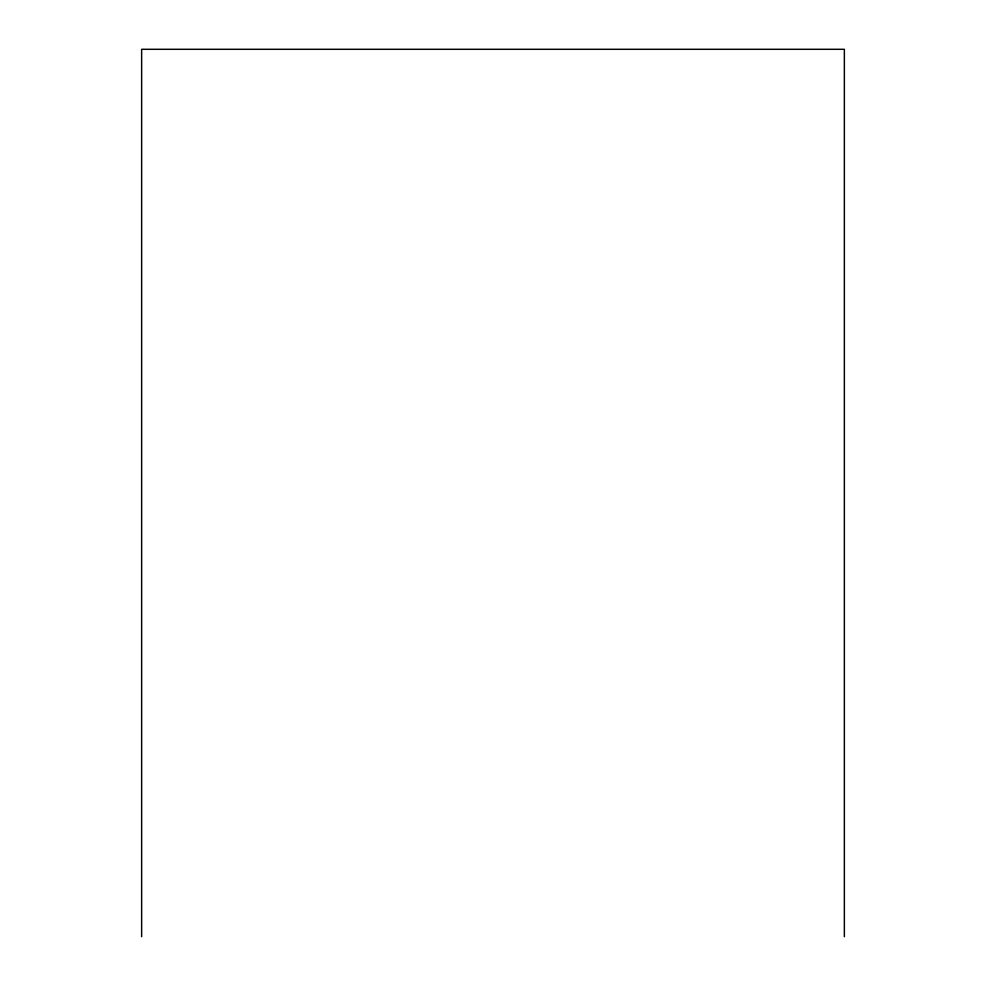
<?xml version="1.0" encoding="UTF-8"?>
<svg xmlns="http://www.w3.org/2000/svg" width="986" height="986" viewBox="0 0 986 986"><rect width="100%" height="100%" fill="white"/><g stroke="black" fill="none" stroke-linecap="round" stroke-linejoin="round"><path stroke-width="1.48" d="M844.361 936.7L844.361 49.3L141.639 49.3L141.639 936.7"/></g></svg>
